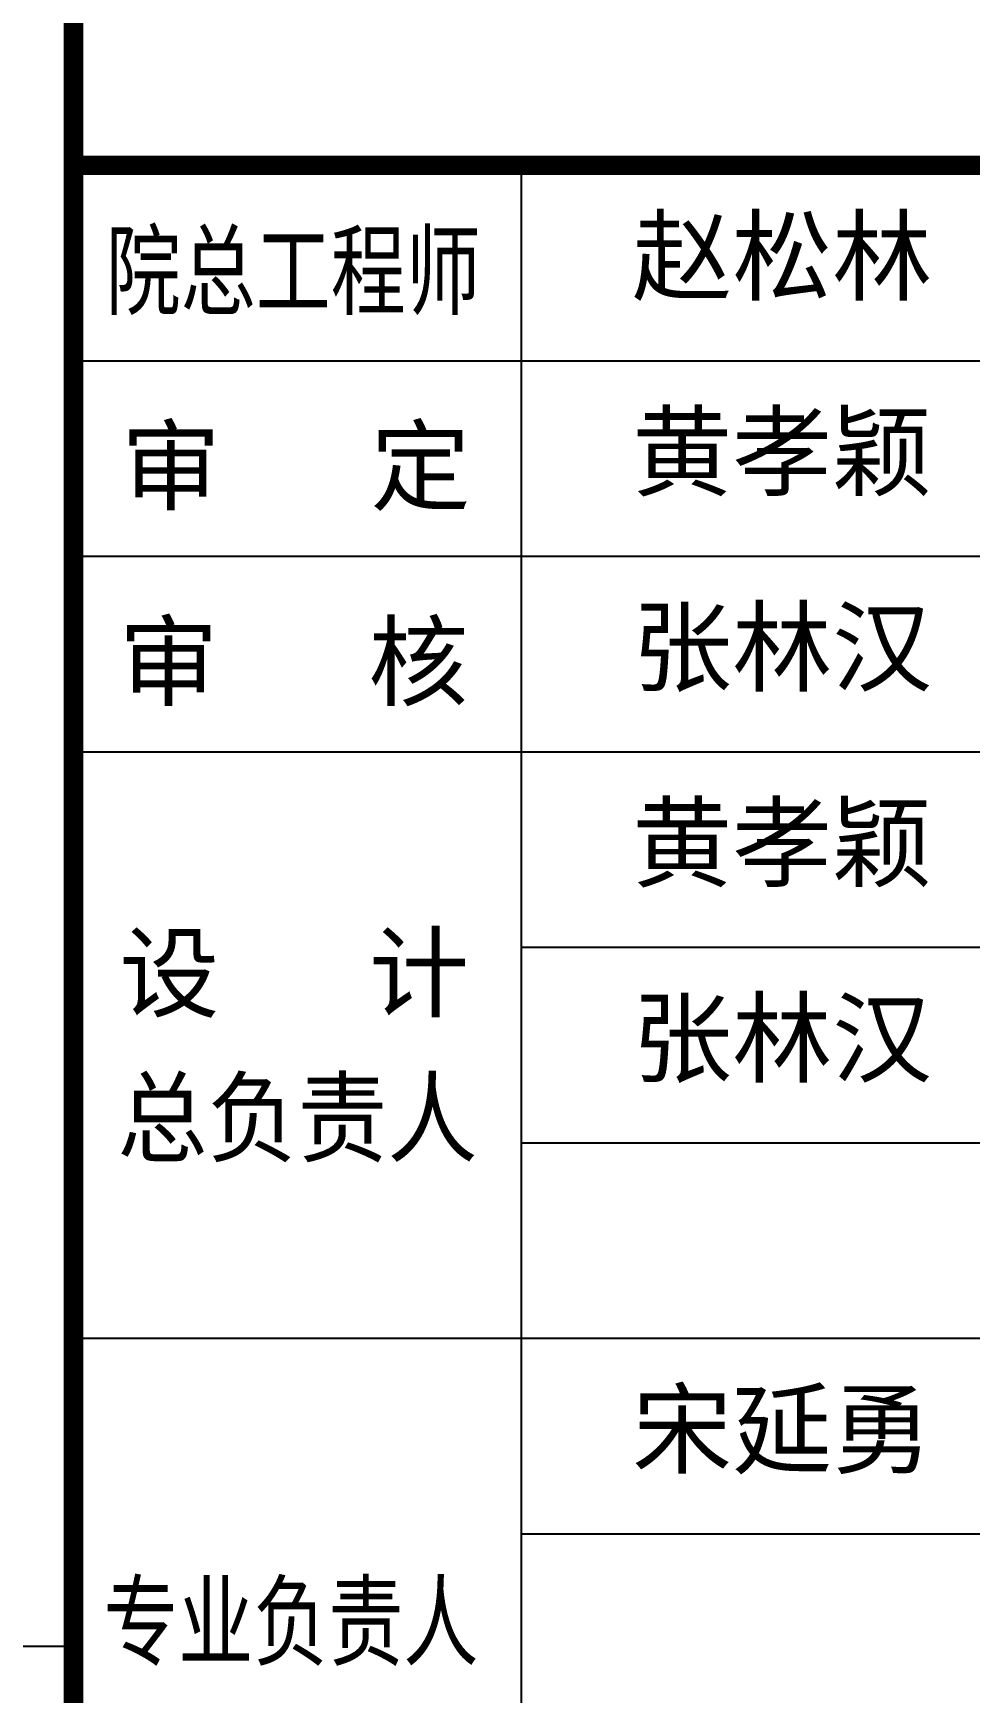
# Model space of a CAD drawing. Header units: millimetres. Extents: x 434053 to 1059003, y -2417481 to 936527.
# Drawn here: x 544088 to 544854, y -2323073 to -2321714 of the extents above; entities that cross this region are included whole.
import ezdxf
from ezdxf.enums import TextEntityAlignment as Align

# ---------------------------------------------------------------- set-up
doc = ezdxf.new("R2010")
doc.units = ezdxf.units.MM
doc.header["$LTSCALE"] = 1000
doc.header["$MEASUREMENT"] = 0
for name, color, linetype in [('TITEXT', 7, 'Continuous'), ('TITLIN', 7, 'Continuous'), ('图框层', 3, 'Continuous')]:
    doc.layers.add(name, color=color, linetype=linetype)
doc.styles.add('TITXV', font='', dxfattribs={"width": 0.8})
doc.styles.get('TITXV').set_extended_font_data('SimSun')

# ---------------------------------------------------------------- blocks, each defined once
blk = doc.blocks.new('asdgdfgsghfdjfh')
at = {"layer": '图框层', "style": 'TITXV'}
for s, p in [('赵松林', (-36, 198)), ('黄孝颖', (-36, 190)), ('张林汉', (-36, 182)), ('黄孝颖', (-36, 174)), ('张林汉', (-36, 166)), ('宋延勇', (-36, 150))]:
    blk.add_text(s, height=3, dxfattribs=at).set_placement(p, align=Align.BOTTOM_CENTER)
blk = doc.blocks.new('asdfgafg21GZ_LABEL2')
at = {"layer": 'TITLIN'}
for p, q in [((-46.679, 204.115), (-46.679, 100.493)), ((-65, 196.115), (0, 196.115)), ((-65, 188.115), (0, 188.115)), ((-65, 180.115), (0, 180.115)), ((-46.679, 172.115), (0, 172.115)), ((-46.679, 164.115), (0, 164.115)), ((-65, 156.115), (0, 156.115)), ((-46.679, 148.115), (0, 148.115))]:
    blk.add_line(p, q, dxfattribs=at)
at = {"layer": 'TITLIN', "const_width": 0.8}
for points in [[(-65, 224.115), (-65, 0)], [(-65, 204.115), (0, 204.115)]]:
    blk.add_lwpolyline(points, dxfattribs=at)
at = {"layer": 'TITEXT', "style": 'TITXV'}
for s, width, p in [('院总工程师', 0.75, (-63.677, 198.309)), ('总负责人', 0.9, (-63.199, 163.644)), ('专业负责人', 0.75, (-63.776, 143.043))]:
    blk.add_text(s, height=3, dxfattribs=dict(at, width=width)).set_placement(p)
for s, p in [('审   定', (-63.056, 190.309)), ('审   核', (-63.15, 182.309)), ('设   计', (-63.116, 169.571))]:
    blk.add_text(s, height=3, dxfattribs=at).set_placement(p)
blk = doc.blocks.new('asdfdfsdh')
at = {"layer": '图框层', "rotation": 270}
for name, xscale, yscale, zscale in [('asdfgafg21GZ_LABEL2', 50.00000001002963, 50.00000001002963, 50.00000001002963), ('asdgdfgsghfdjfh', 50, 50, 50)]:
    blk.add_blockref(name, (500, 500), dxfattribs=dict(at, xscale=xscale, yscale=yscale, zscale=zscale))

msp = doc.modelspace()

# ---------------------------------------------------------------- linework, layer by layer
msp.add_lwpolyline([(529300.9, -2314424.8), (544120.9, -2314424.8), (544120.9, -2323034.8), (529300.9, -2323034.8)], close=True)

# ---------------------------------------------------------------- block references
at = {"xscale": 0.4, "yscale": 0.4, "zscale": 0.4, "rotation": 90}
msp.add_blockref('asdfdfsdh', (545620.9, -2326104.8), dxfattribs=at)

doc.saveas('drawing.dxf')
